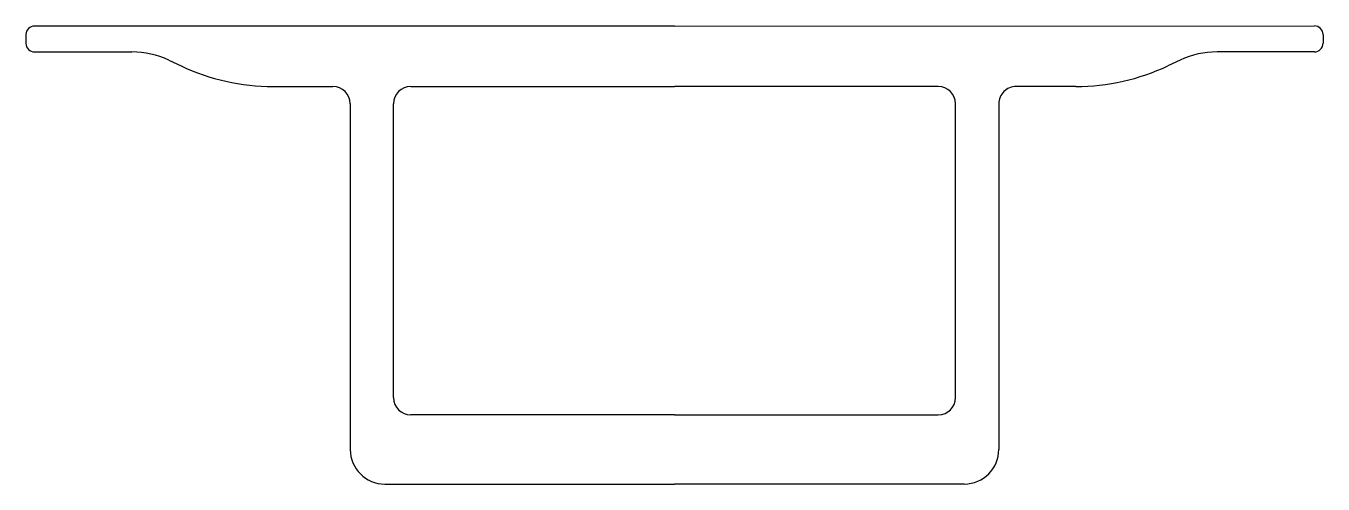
# Model space of a CAD drawing. Header units: millimetres. Extents: x -38 to 113, y 0 to 53.
import ezdxf

# ---------------------------------------------------------------- set-up
doc = ezdxf.new("R2010")
doc.units = ezdxf.units.MM
doc.layers.add('3', color=7, linetype='Continuous', true_color=0xffffff)

msp = doc.modelspace()

# ---------------------------------------------------------------- linework, layer by layer
at = {"layer": '3', "color": 30, "linetype": 'Continuous', "lineweight": 25}
for p, q in [((37.500492, 53), (-36.5, 53)), ((37.500492, 53), (111.500983, 53.011131)), ((-37.5, 52), (-37.5, 51)), ((112.501133, 52.011282), (112.501284, 51.011282)), ((-36.5, 50), (-25.235368, 50)), ((111.501434, 50.011131), (100.236802, 50.009437)), ((-20.977397, 49.048187), (-19.556506, 48.379532)), ((95.978975, 49.056983), (94.558185, 48.388115)), ((-8.911581, 46), (-2, 46)), ((7, 46), (37.501018, 46)), ((68.002036, 46.004588), (37.501018, 46)), ((83.913617, 46.006981), (77.002036, 46.005942)), ((0, 44), (0, 4)), ((5, 10), (5, 44)), ((70.007452, 10.004889), (70.002337, 44.004889)), ((75.002337, 44.005641), (75.008354, 4.005641)), ((37.503876, 8), (7, 8)), ((37.503876, 8), (68.007752, 8.004588)), ((4, 0), (37.504478, 0)), ((71.008956, 0.00504), (37.504478, 0))]:
    msp.add_line(p, q, dxfattribs=at)
for centre, radius, start, end in [((-36.5, 52), 1, 90, 180), ((111.501133, 52.011131), 1, 0.008619, 90.008619), ((111.501284, 51.011131), 1, 270.008619, 0.008619), ((-36.5, 51), 1, 180, 270), ((-25.235368, 40), 10, 64.798876, 90), ((100.238306, 40.009437), 10, 90.008619, 115.209742), ((-8.911581, 71), 25, 244.798876, 270), ((83.909856, 71.006981), 25, 270.008619, 295.209742), ((-2, 44), 2, 0, 90), ((7, 44), 2, 90, 180), ((68.002337, 44.004588), 2, 0.008619, 90.008619), ((77.002337, 44.005942), 2, 90.008619, 180.008619), ((7, 10), 2, 180, 270), ((68.007452, 10.004588), 2, 270.008619, 0.008619), ((4, 4), 4, 180, 270), ((71.008354, 4.00504), 4, 270.008619, 0.008619)]:
    msp.add_arc(centre, radius, start, end, dxfattribs=at)

doc.saveas('drawing.dxf')
